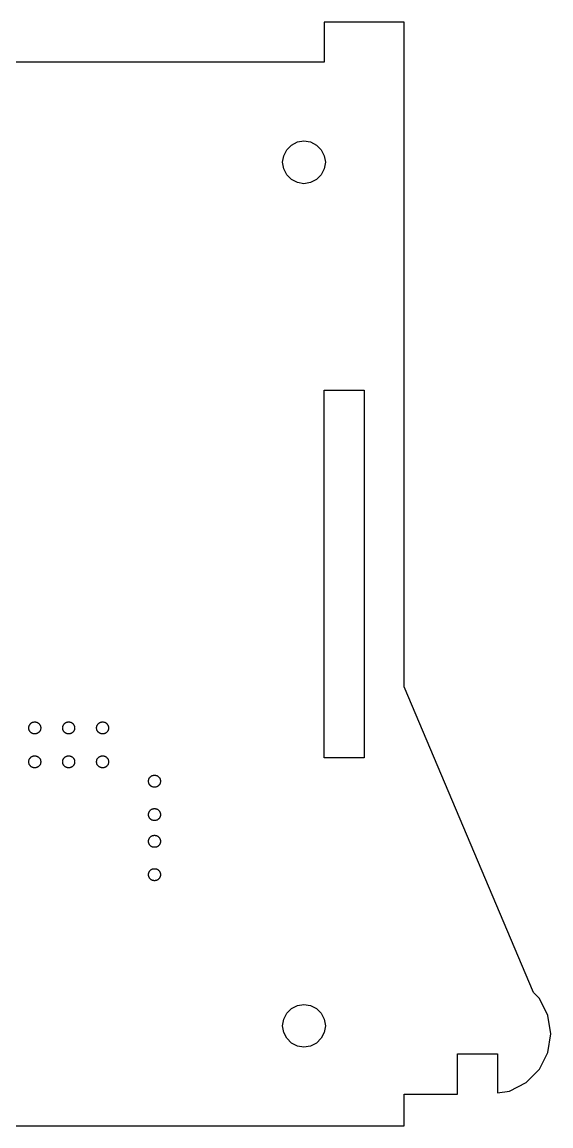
# Model space of a CAD drawing. Header units: metres. Extents: x 0 to 786, y 0 to 155.
# Drawn here: x 357.9 to 397.5, y 0 to 82.6 of the extents above; entities that cross this region are included whole.
import ezdxf

# ---------------------------------------------------------------- set-up
doc = ezdxf.new("R2010")
doc.units = ezdxf.units.M

msp = doc.modelspace()

# ---------------------------------------------------------------- linework, layer by layer
for p, q in [((386.48, 82.6465), (380.48, 82.6465)), ((380.48, 82.6465), (380.48, 79.6465)), ((386.48, 32.8872), (386.48, 82.6465)), ((380.48, 79.6465), (303.61, 79.6465)), ((378.04, 73.4409), (378.486, 73.6682)), ((378.486, 73.6682), (378.98, 73.7465)), ((378.98, 73.7465), (379.474, 73.6682)), ((379.474, 73.6682), (379.92, 73.4409)), ((377.458, 72.6409), (377.686, 73.087)), ((377.686, 73.087), (378.04, 73.4409)), ((379.92, 73.4409), (380.274, 73.087)), ((380.274, 73.087), (380.502, 72.6409)), ((377.38, 72.1465), (377.458, 72.6409)), ((377.458, 71.6521), (377.38, 72.1465)), ((380.502, 72.6409), (380.58, 72.1465)), ((380.58, 72.1465), (380.502, 71.6521)), ((377.686, 71.206), (377.458, 71.6521)), ((378.04, 70.8521), (377.686, 71.206)), ((380.274, 71.206), (379.92, 70.8521)), ((380.502, 71.6521), (380.274, 71.206)), ((378.486, 70.6248), (378.04, 70.8521)), ((378.98, 70.5465), (378.486, 70.6248)), ((379.474, 70.6248), (378.98, 70.5465)), ((379.92, 70.8521), (379.474, 70.6248)), ((380.48, 27.5488), (380.48, 55.0977)), ((380.48, 55.0977), (383.48, 55.0977)), ((383.48, 55.0977), (383.48, 27.5488)), ((396.171, 9.9822), (386.48, 32.8872)), ((358.36, 29.8), (358.361, 29.8282)), ((358.361, 29.7717), (358.36, 29.8)), ((358.361, 29.8282), (358.364, 29.8564)), ((358.364, 29.7436), (358.361, 29.7717)), ((358.364, 29.8564), (358.368, 29.8843)), ((358.368, 29.8843), (358.374, 29.9119)), ((358.374, 29.9119), (358.382, 29.9391)), ((358.382, 29.9391), (358.392, 29.9657)), ((358.392, 29.9657), (358.403, 29.9916)), ((358.403, 29.9916), (358.416, 30.0168)), ((358.416, 30.0168), (358.43, 30.0411)), ((358.43, 30.0411), (358.446, 30.0645)), ((358.446, 30.0645), (358.463, 30.0868)), ((358.463, 30.0868), (358.482, 30.108)), ((358.482, 30.108), (358.502, 30.128)), ((358.502, 30.128), (358.523, 30.1467)), ((358.523, 30.1467), (358.546, 30.164)), ((358.546, 30.164), (358.569, 30.1799)), ((358.569, 30.1799), (358.593, 30.1943)), ((358.593, 30.1943), (358.618, 30.2072)), ((358.618, 30.2072), (358.644, 30.2184)), ((358.644, 30.2184), (358.671, 30.228)), ((358.671, 30.228), (358.698, 30.2359)), ((358.698, 30.2359), (358.726, 30.242)), ((358.726, 30.242), (358.754, 30.2464)), ((358.754, 30.2464), (358.782, 30.2491)), ((358.782, 30.2491), (358.81, 30.25)), ((358.81, 30.25), (358.838, 30.2491)), ((358.838, 30.2491), (358.866, 30.2464)), ((358.866, 30.2464), (358.894, 30.242)), ((358.894, 30.242), (358.922, 30.2359)), ((358.922, 30.2359), (358.949, 30.228)), ((358.949, 30.228), (358.976, 30.2184)), ((358.976, 30.2184), (359.002, 30.2072)), ((359.002, 30.2072), (359.027, 30.1943)), ((359.027, 30.1943), (359.051, 30.1799)), ((359.051, 30.1799), (359.075, 30.164)), ((359.075, 30.164), (359.097, 30.1467)), ((359.097, 30.1467), (359.118, 30.128)), ((359.118, 30.128), (359.138, 30.108)), ((359.138, 30.108), (359.157, 30.0868)), ((359.157, 30.0868), (359.174, 30.0645)), ((359.174, 30.0645), (359.19, 30.0411)), ((359.19, 30.0411), (359.204, 30.0168)), ((359.204, 30.0168), (359.217, 29.9916)), ((359.217, 29.9916), (359.228, 29.9657)), ((359.228, 29.9657), (359.238, 29.9391)), ((359.238, 29.9391), (359.246, 29.9119)), ((359.246, 29.9119), (359.252, 29.8843)), ((359.252, 29.8843), (359.256, 29.8564)), ((359.256, 29.8564), (359.259, 29.8282)), ((359.259, 29.7717), (359.256, 29.7436)), ((359.259, 29.8282), (359.26, 29.8)), ((359.26, 29.8), (359.259, 29.7717)), ((360.9, 29.8), (360.901, 29.8282)), ((360.901, 29.7717), (360.9, 29.8)), ((360.901, 29.8282), (360.904, 29.8564)), ((360.904, 29.7436), (360.901, 29.7717)), ((360.904, 29.8564), (360.908, 29.8843)), ((360.908, 29.8843), (360.914, 29.9119)), ((360.914, 29.9119), (360.922, 29.9391)), ((360.922, 29.9391), (360.932, 29.9657)), ((360.932, 29.9657), (360.943, 29.9916)), ((360.943, 29.9916), (360.956, 30.0168)), ((360.956, 30.0168), (360.97, 30.0411)), ((360.97, 30.0411), (360.986, 30.0645)), ((360.986, 30.0645), (361.003, 30.0868)), ((361.003, 30.0868), (361.022, 30.108)), ((361.022, 30.108), (361.042, 30.128)), ((361.042, 30.128), (361.063, 30.1467)), ((361.063, 30.1467), (361.085, 30.164)), ((361.085, 30.164), (361.109, 30.1799)), ((361.109, 30.1799), (361.133, 30.1943)), ((361.133, 30.1943), (361.158, 30.2072)), ((361.158, 30.2072), (361.184, 30.2184)), ((361.184, 30.2184), (361.211, 30.228)), ((361.211, 30.228), (361.238, 30.2359)), ((361.238, 30.2359), (361.266, 30.242)), ((361.266, 30.242), (361.294, 30.2464)), ((361.294, 30.2464), (361.322, 30.2491)), ((361.322, 30.2491), (361.35, 30.25)), ((361.35, 30.25), (361.378, 30.2491)), ((361.378, 30.2491), (361.406, 30.2464)), ((361.406, 30.2464), (361.434, 30.242)), ((361.434, 30.242), (361.462, 30.2359)), ((361.462, 30.2359), (361.489, 30.228)), ((361.489, 30.228), (361.516, 30.2184)), ((361.516, 30.2184), (361.542, 30.2072)), ((361.542, 30.2072), (361.567, 30.1943)), ((361.567, 30.1943), (361.591, 30.1799)), ((361.591, 30.1799), (361.615, 30.164)), ((361.615, 30.164), (361.637, 30.1467)), ((361.637, 30.1467), (361.658, 30.128)), ((361.658, 30.128), (361.678, 30.108)), ((361.678, 30.108), (361.697, 30.0868)), ((361.697, 30.0868), (361.714, 30.0645)), ((361.714, 30.0645), (361.73, 30.0411)), ((361.73, 30.0411), (361.744, 30.0168)), ((361.744, 30.0168), (361.757, 29.9916)), ((361.757, 29.9916), (361.768, 29.9657)), ((361.768, 29.9657), (361.778, 29.9391)), ((361.778, 29.9391), (361.786, 29.9119)), ((361.786, 29.9119), (361.792, 29.8843)), ((361.792, 29.8843), (361.796, 29.8564)), ((361.796, 29.8564), (361.799, 29.8282)), ((361.799, 29.7717), (361.796, 29.7436)), ((361.799, 29.8282), (361.8, 29.8)), ((361.8, 29.8), (361.799, 29.7717)), ((363.44, 29.8), (363.441, 29.8282)), ((363.441, 29.7717), (363.44, 29.8)), ((363.441, 29.8282), (363.444, 29.8564)), ((363.444, 29.7436), (363.441, 29.7717)), ((363.444, 29.8564), (363.448, 29.8843)), ((363.448, 29.8843), (363.454, 29.9119)), ((363.454, 29.9119), (363.462, 29.9391)), ((363.462, 29.9391), (363.472, 29.9657)), ((363.472, 29.9657), (363.483, 29.9916)), ((363.483, 29.9916), (363.496, 30.0168)), ((363.496, 30.0168), (363.51, 30.0411)), ((363.51, 30.0411), (363.526, 30.0645)), ((363.526, 30.0645), (363.543, 30.0868)), ((363.543, 30.0868), (363.562, 30.108)), ((363.562, 30.108), (363.582, 30.128)), ((363.582, 30.128), (363.603, 30.1467)), ((363.603, 30.1467), (363.626, 30.164)), ((363.626, 30.164), (363.649, 30.1799)), ((363.649, 30.1799), (363.673, 30.1943)), ((363.673, 30.1943), (363.698, 30.2072)), ((363.698, 30.2072), (363.724, 30.2184)), ((363.724, 30.2184), (363.751, 30.228)), ((363.751, 30.228), (363.778, 30.2359)), ((363.778, 30.2359), (363.806, 30.242)), ((363.806, 30.242), (363.834, 30.2464)), ((363.834, 30.2464), (363.862, 30.2491)), ((363.862, 30.2491), (363.89, 30.25)), ((363.89, 30.25), (363.918, 30.2491)), ((363.918, 30.2491), (363.946, 30.2464)), ((363.946, 30.2464), (363.974, 30.242)), ((363.974, 30.242), (364.002, 30.2359)), ((364.002, 30.2359), (364.029, 30.228)), ((364.029, 30.228), (364.056, 30.2184)), ((364.056, 30.2184), (364.082, 30.2072)), ((364.082, 30.2072), (364.107, 30.1943)), ((364.107, 30.1943), (364.131, 30.1799)), ((364.131, 30.1799), (364.155, 30.164)), ((364.155, 30.164), (364.177, 30.1467)), ((364.177, 30.1467), (364.198, 30.128)), ((364.198, 30.128), (364.218, 30.108)), ((364.218, 30.108), (364.237, 30.0868)), ((364.237, 30.0868), (364.254, 30.0645)), ((364.254, 30.0645), (364.27, 30.0411)), ((364.27, 30.0411), (364.284, 30.0168)), ((364.284, 30.0168), (364.297, 29.9916)), ((364.297, 29.9916), (364.308, 29.9657)), ((364.308, 29.9657), (364.318, 29.9391)), ((364.318, 29.9391), (364.326, 29.9119)), ((364.326, 29.9119), (364.332, 29.8843)), ((364.332, 29.8843), (364.336, 29.8564)), ((364.336, 29.8564), (364.339, 29.8282)), ((364.339, 29.7717), (364.336, 29.7436)), ((364.339, 29.8282), (364.34, 29.8)), ((364.34, 29.8), (364.339, 29.7717)), ((358.368, 29.7157), (358.364, 29.7436)), ((358.374, 29.6881), (358.368, 29.7157)), ((358.382, 29.6609), (358.374, 29.6881)), ((358.392, 29.6343), (358.382, 29.6609)), ((358.403, 29.6084), (358.392, 29.6343)), ((358.416, 29.5832), (358.403, 29.6084)), ((358.43, 29.5589), (358.416, 29.5832)), ((358.446, 29.5355), (358.43, 29.5589)), ((358.463, 29.5132), (358.446, 29.5355)), ((358.482, 29.4919), (358.463, 29.5132)), ((358.502, 29.472), (358.482, 29.4919)), ((358.523, 29.4533), (358.502, 29.472)), ((358.546, 29.4359), (358.523, 29.4533)), ((358.569, 29.42), (358.546, 29.4359)), ((358.593, 29.4057), (358.569, 29.42)), ((358.618, 29.3928), (358.593, 29.4057)), ((358.644, 29.3816), (358.618, 29.3928)), ((358.671, 29.372), (358.644, 29.3816)), ((358.698, 29.3641), (358.671, 29.372)), ((358.726, 29.358), (358.698, 29.3641)), ((358.754, 29.3535), (358.726, 29.358)), ((358.782, 29.3509), (358.754, 29.3535)), ((358.81, 29.35), (358.782, 29.3509)), ((358.838, 29.3509), (358.81, 29.35)), ((358.866, 29.3535), (358.838, 29.3509)), ((358.894, 29.358), (358.866, 29.3535)), ((358.922, 29.3641), (358.894, 29.358)), ((358.949, 29.372), (358.922, 29.3641)), ((358.976, 29.3816), (358.949, 29.372)), ((359.002, 29.3928), (358.976, 29.3816)), ((359.027, 29.4057), (359.002, 29.3928)), ((359.051, 29.42), (359.027, 29.4057)), ((359.075, 29.4359), (359.051, 29.42)), ((359.097, 29.4533), (359.075, 29.4359)), ((359.118, 29.472), (359.097, 29.4533)), ((359.138, 29.4919), (359.118, 29.472)), ((359.157, 29.5132), (359.138, 29.4919)), ((359.174, 29.5355), (359.157, 29.5132)), ((359.19, 29.5589), (359.174, 29.5355)), ((359.204, 29.5832), (359.19, 29.5589)), ((359.217, 29.6084), (359.204, 29.5832)), ((359.228, 29.6343), (359.217, 29.6084)), ((359.238, 29.6609), (359.228, 29.6343)), ((359.246, 29.6881), (359.238, 29.6609)), ((359.252, 29.7157), (359.246, 29.6881)), ((359.256, 29.7436), (359.252, 29.7157)), ((360.908, 29.7157), (360.904, 29.7436)), ((360.914, 29.6881), (360.908, 29.7157)), ((360.922, 29.6609), (360.914, 29.6881)), ((360.932, 29.6343), (360.922, 29.6609)), ((360.943, 29.6084), (360.932, 29.6343)), ((360.956, 29.5832), (360.943, 29.6084)), ((360.97, 29.5589), (360.956, 29.5832)), ((360.986, 29.5355), (360.97, 29.5589)), ((361.003, 29.5132), (360.986, 29.5355)), ((361.022, 29.4919), (361.003, 29.5132)), ((361.042, 29.472), (361.022, 29.4919)), ((361.063, 29.4533), (361.042, 29.472)), ((361.085, 29.4359), (361.063, 29.4533)), ((361.109, 29.42), (361.085, 29.4359)), ((361.133, 29.4057), (361.109, 29.42)), ((361.158, 29.3928), (361.133, 29.4057)), ((361.184, 29.3816), (361.158, 29.3928)), ((361.211, 29.372), (361.184, 29.3816)), ((361.238, 29.3641), (361.211, 29.372)), ((361.266, 29.358), (361.238, 29.3641)), ((361.294, 29.3535), (361.266, 29.358)), ((361.322, 29.3509), (361.294, 29.3535)), ((361.35, 29.35), (361.322, 29.3509)), ((361.378, 29.3509), (361.35, 29.35)), ((361.406, 29.3535), (361.378, 29.3509)), ((361.434, 29.358), (361.406, 29.3535)), ((361.462, 29.3641), (361.434, 29.358)), ((361.489, 29.372), (361.462, 29.3641)), ((361.516, 29.3816), (361.489, 29.372)), ((361.542, 29.3928), (361.516, 29.3816)), ((361.567, 29.4057), (361.542, 29.3928)), ((361.591, 29.42), (361.567, 29.4057)), ((361.615, 29.4359), (361.591, 29.42)), ((361.637, 29.4533), (361.615, 29.4359)), ((361.658, 29.472), (361.637, 29.4533)), ((361.678, 29.4919), (361.658, 29.472)), ((361.697, 29.5132), (361.678, 29.4919)), ((361.714, 29.5355), (361.697, 29.5132)), ((361.73, 29.5589), (361.714, 29.5355)), ((361.744, 29.5832), (361.73, 29.5589)), ((361.757, 29.6084), (361.744, 29.5832)), ((361.768, 29.6343), (361.757, 29.6084)), ((361.778, 29.6609), (361.768, 29.6343)), ((361.786, 29.6881), (361.778, 29.6609)), ((361.792, 29.7157), (361.786, 29.6881)), ((361.796, 29.7436), (361.792, 29.7157)), ((363.448, 29.7157), (363.444, 29.7436)), ((363.454, 29.6881), (363.448, 29.7157)), ((363.462, 29.6609), (363.454, 29.6881)), ((363.472, 29.6343), (363.462, 29.6609)), ((363.483, 29.6084), (363.472, 29.6343)), ((363.496, 29.5832), (363.483, 29.6084)), ((363.51, 29.5589), (363.496, 29.5832)), ((363.526, 29.5355), (363.51, 29.5589)), ((363.543, 29.5132), (363.526, 29.5355)), ((363.562, 29.4919), (363.543, 29.5132)), ((363.582, 29.472), (363.562, 29.4919)), ((363.603, 29.4533), (363.582, 29.472)), ((363.626, 29.4359), (363.603, 29.4533)), ((363.649, 29.42), (363.626, 29.4359)), ((363.673, 29.4057), (363.649, 29.42)), ((363.698, 29.3928), (363.673, 29.4057)), ((363.724, 29.3816), (363.698, 29.3928)), ((363.751, 29.372), (363.724, 29.3816)), ((363.778, 29.3641), (363.751, 29.372)), ((363.806, 29.358), (363.778, 29.3641)), ((363.834, 29.3535), (363.806, 29.358)), ((363.862, 29.3509), (363.834, 29.3535)), ((363.89, 29.35), (363.862, 29.3509)), ((363.918, 29.3509), (363.89, 29.35)), ((363.946, 29.3535), (363.918, 29.3509)), ((363.974, 29.358), (363.946, 29.3535)), ((364.002, 29.3641), (363.974, 29.358)), ((364.029, 29.372), (364.002, 29.3641)), ((364.056, 29.3816), (364.029, 29.372)), ((364.082, 29.3928), (364.056, 29.3816)), ((364.107, 29.4057), (364.082, 29.3928)), ((364.131, 29.42), (364.107, 29.4057)), ((364.155, 29.4359), (364.131, 29.42)), ((364.177, 29.4533), (364.155, 29.4359)), ((364.198, 29.472), (364.177, 29.4533)), ((364.218, 29.4919), (364.198, 29.472)), ((364.237, 29.5132), (364.218, 29.4919)), ((364.254, 29.5355), (364.237, 29.5132)), ((364.27, 29.5589), (364.254, 29.5355)), ((364.284, 29.5832), (364.27, 29.5589)), ((364.297, 29.6084), (364.284, 29.5832)), ((364.308, 29.6343), (364.297, 29.6084)), ((364.318, 29.6609), (364.308, 29.6343)), ((364.326, 29.6881), (364.318, 29.6609)), ((364.332, 29.7157), (364.326, 29.6881)), ((364.336, 29.7436), (364.332, 29.7157)), ((358.36, 27.26), (358.361, 27.2883)), ((358.361, 27.2883), (358.364, 27.3164)), ((358.364, 27.3164), (358.368, 27.3443)), ((358.368, 27.3443), (358.374, 27.3719)), ((358.374, 27.3719), (358.382, 27.399)), ((358.382, 27.399), (358.392, 27.4256)), ((358.392, 27.4256), (358.403, 27.4516)), ((358.403, 27.4516), (358.416, 27.4768)), ((358.416, 27.4768), (358.43, 27.5011)), ((358.43, 27.5011), (358.446, 27.5245)), ((358.446, 27.5245), (358.463, 27.5468)), ((358.463, 27.5468), (358.482, 27.568)), ((358.482, 27.568), (358.502, 27.588)), ((358.502, 27.588), (358.523, 27.6067)), ((358.523, 27.6067), (358.546, 27.6241)), ((358.546, 27.6241), (358.569, 27.6399)), ((358.569, 27.6399), (358.593, 27.6543)), ((358.593, 27.6543), (358.618, 27.6672)), ((358.618, 27.6672), (358.644, 27.6784)), ((358.644, 27.6784), (358.671, 27.688)), ((358.671, 27.688), (358.698, 27.6959)), ((358.698, 27.6959), (358.726, 27.702)), ((358.726, 27.702), (358.754, 27.7065)), ((358.754, 27.7065), (358.782, 27.7091)), ((358.782, 27.7091), (358.81, 27.71)), ((358.81, 27.71), (358.838, 27.7091)), ((358.838, 27.7091), (358.866, 27.7065)), ((358.866, 27.7065), (358.894, 27.702)), ((358.894, 27.702), (358.922, 27.6959)), ((358.922, 27.6959), (358.949, 27.688)), ((358.949, 27.688), (358.976, 27.6784)), ((358.976, 27.6784), (359.002, 27.6672)), ((359.002, 27.6672), (359.027, 27.6543)), ((359.027, 27.6543), (359.051, 27.6399)), ((359.051, 27.6399), (359.075, 27.6241)), ((359.075, 27.6241), (359.097, 27.6067)), ((359.097, 27.6067), (359.118, 27.588)), ((359.118, 27.588), (359.138, 27.568)), ((359.138, 27.568), (359.157, 27.5468)), ((359.157, 27.5468), (359.174, 27.5245)), ((359.174, 27.5245), (359.19, 27.5011)), ((359.19, 27.5011), (359.204, 27.4768)), ((359.204, 27.4768), (359.217, 27.4516)), ((359.217, 27.4516), (359.228, 27.4256)), ((359.228, 27.4256), (359.238, 27.399)), ((359.238, 27.399), (359.246, 27.3719)), ((359.246, 27.3719), (359.252, 27.3443)), ((359.252, 27.3443), (359.256, 27.3164)), ((359.256, 27.3164), (359.259, 27.2883)), ((359.259, 27.2883), (359.26, 27.26)), ((360.9, 27.26), (360.901, 27.2883)), ((360.901, 27.2883), (360.904, 27.3164)), ((360.904, 27.3164), (360.908, 27.3443)), ((360.908, 27.3443), (360.914, 27.3719)), ((360.914, 27.3719), (360.922, 27.399)), ((360.922, 27.399), (360.932, 27.4256)), ((360.932, 27.4256), (360.943, 27.4516)), ((360.943, 27.4516), (360.956, 27.4768)), ((360.956, 27.4768), (360.97, 27.5011)), ((360.97, 27.5011), (360.986, 27.5245)), ((360.986, 27.5245), (361.003, 27.5468)), ((361.003, 27.5468), (361.022, 27.568)), ((361.022, 27.568), (361.042, 27.588)), ((361.042, 27.588), (361.063, 27.6067)), ((361.063, 27.6067), (361.085, 27.6241)), ((361.085, 27.6241), (361.109, 27.6399)), ((361.109, 27.6399), (361.133, 27.6543)), ((361.133, 27.6543), (361.158, 27.6672)), ((361.158, 27.6672), (361.184, 27.6784)), ((361.184, 27.6784), (361.211, 27.688)), ((361.211, 27.688), (361.238, 27.6959)), ((361.238, 27.6959), (361.266, 27.702)), ((361.266, 27.702), (361.294, 27.7065)), ((361.294, 27.7065), (361.322, 27.7091)), ((361.322, 27.7091), (361.35, 27.71)), ((361.35, 27.71), (361.378, 27.7091)), ((361.378, 27.7091), (361.406, 27.7065)), ((361.406, 27.7065), (361.434, 27.702)), ((361.434, 27.702), (361.462, 27.6959)), ((361.462, 27.6959), (361.489, 27.688)), ((361.489, 27.688), (361.516, 27.6784)), ((361.516, 27.6784), (361.542, 27.6672)), ((361.542, 27.6672), (361.567, 27.6543)), ((361.567, 27.6543), (361.591, 27.6399)), ((361.591, 27.6399), (361.615, 27.6241)), ((361.615, 27.6241), (361.637, 27.6067)), ((361.637, 27.6067), (361.658, 27.588)), ((361.658, 27.588), (361.678, 27.568)), ((361.678, 27.568), (361.697, 27.5468)), ((361.697, 27.5468), (361.714, 27.5245)), ((361.714, 27.5245), (361.73, 27.5011)), ((361.73, 27.5011), (361.744, 27.4768)), ((361.744, 27.4768), (361.757, 27.4516)), ((361.757, 27.4516), (361.768, 27.4256)), ((361.768, 27.4256), (361.778, 27.399)), ((361.778, 27.399), (361.786, 27.3719)), ((361.786, 27.3719), (361.792, 27.3443)), ((361.792, 27.3443), (361.796, 27.3164)), ((361.796, 27.3164), (361.799, 27.2883)), ((361.799, 27.2883), (361.8, 27.26)), ((363.44, 27.26), (363.441, 27.2883)), ((363.441, 27.2883), (363.444, 27.3164)), ((363.444, 27.3164), (363.448, 27.3443)), ((363.448, 27.3443), (363.454, 27.3719)), ((363.454, 27.3719), (363.462, 27.399)), ((363.462, 27.399), (363.472, 27.4256)), ((363.472, 27.4256), (363.483, 27.4516)), ((363.483, 27.4516), (363.496, 27.4768)), ((363.496, 27.4768), (363.51, 27.5011)), ((363.51, 27.5011), (363.526, 27.5245)), ((363.526, 27.5245), (363.543, 27.5468)), ((363.543, 27.5468), (363.562, 27.568)), ((363.562, 27.568), (363.582, 27.588)), ((363.582, 27.588), (363.603, 27.6067)), ((363.603, 27.6067), (363.626, 27.6241)), ((363.626, 27.6241), (363.649, 27.6399)), ((363.649, 27.6399), (363.673, 27.6543)), ((363.673, 27.6543), (363.698, 27.6672)), ((363.698, 27.6672), (363.724, 27.6784)), ((363.724, 27.6784), (363.751, 27.688)), ((363.751, 27.688), (363.778, 27.6959)), ((363.778, 27.6959), (363.806, 27.702)), ((363.806, 27.702), (363.834, 27.7065)), ((363.834, 27.7065), (363.862, 27.7091)), ((363.862, 27.7091), (363.89, 27.71)), ((363.89, 27.71), (363.918, 27.7091)), ((363.918, 27.7091), (363.946, 27.7065)), ((363.946, 27.7065), (363.974, 27.702)), ((363.974, 27.702), (364.002, 27.6959)), ((364.002, 27.6959), (364.029, 27.688)), ((364.029, 27.688), (364.056, 27.6784)), ((364.056, 27.6784), (364.082, 27.6672)), ((364.082, 27.6672), (364.107, 27.6543)), ((364.107, 27.6543), (364.131, 27.6399)), ((364.131, 27.6399), (364.155, 27.6241)), ((364.155, 27.6241), (364.177, 27.6067)), ((364.177, 27.6067), (364.198, 27.588)), ((364.198, 27.588), (364.218, 27.568)), ((364.218, 27.568), (364.237, 27.5468)), ((364.237, 27.5468), (364.254, 27.5245)), ((364.254, 27.5245), (364.27, 27.5011)), ((364.27, 27.5011), (364.284, 27.4768)), ((364.284, 27.4768), (364.297, 27.4516)), ((364.297, 27.4516), (364.308, 27.4256)), ((364.308, 27.4256), (364.318, 27.399)), ((364.318, 27.399), (364.326, 27.3719)), ((364.326, 27.3719), (364.332, 27.3443)), ((364.332, 27.3443), (364.336, 27.3164)), ((364.336, 27.3164), (364.339, 27.2883)), ((364.339, 27.2883), (364.34, 27.26)), ((383.48, 27.5488), (380.48, 27.5488)), ((358.361, 27.2317), (358.36, 27.26)), ((358.364, 27.2036), (358.361, 27.2317)), ((358.368, 27.1757), (358.364, 27.2036)), ((358.374, 27.1481), (358.368, 27.1757)), ((358.382, 27.1209), (358.374, 27.1481)), ((358.392, 27.0943), (358.382, 27.1209)), ((358.403, 27.0684), (358.392, 27.0943)), ((358.416, 27.0432), (358.403, 27.0684)), ((358.43, 27.0189), (358.416, 27.0432)), ((358.446, 26.9955), (358.43, 27.0189)), ((358.463, 26.9731), (358.446, 26.9955)), ((358.482, 26.952), (358.463, 26.9731)), ((358.502, 26.932), (358.482, 26.952)), ((358.523, 26.9133), (358.502, 26.932)), ((358.546, 26.8959), (358.523, 26.9133)), ((358.569, 26.8801), (358.546, 26.8959)), ((358.593, 26.8657), (358.569, 26.8801)), ((358.618, 26.8528), (358.593, 26.8657)), ((358.644, 26.8416), (358.618, 26.8528)), ((358.671, 26.832), (358.644, 26.8416)), ((358.698, 26.8241), (358.671, 26.832)), ((358.726, 26.818), (358.698, 26.8241)), ((358.754, 26.8135), (358.726, 26.818)), ((358.782, 26.8109), (358.754, 26.8135)), ((358.81, 26.81), (358.782, 26.8109)), ((358.838, 26.8109), (358.81, 26.81)), ((358.866, 26.8135), (358.838, 26.8109)), ((358.894, 26.818), (358.866, 26.8135)), ((358.922, 26.8241), (358.894, 26.818)), ((358.949, 26.832), (358.922, 26.8241)), ((358.976, 26.8416), (358.949, 26.832)), ((359.002, 26.8528), (358.976, 26.8416)), ((359.027, 26.8657), (359.002, 26.8528)), ((359.051, 26.8801), (359.027, 26.8657)), ((359.075, 26.8959), (359.051, 26.8801)), ((359.097, 26.9133), (359.075, 26.8959)), ((359.118, 26.932), (359.097, 26.9133)), ((359.138, 26.952), (359.118, 26.932)), ((359.157, 26.9731), (359.138, 26.952)), ((359.174, 26.9955), (359.157, 26.9731)), ((359.19, 27.0189), (359.174, 26.9955)), ((359.204, 27.0432), (359.19, 27.0189)), ((359.217, 27.0684), (359.204, 27.0432)), ((359.228, 27.0943), (359.217, 27.0684)), ((359.238, 27.1209), (359.228, 27.0943)), ((359.246, 27.1481), (359.238, 27.1209)), ((359.252, 27.1757), (359.246, 27.1481)), ((359.256, 27.2036), (359.252, 27.1757)), ((359.259, 27.2317), (359.256, 27.2036)), ((359.26, 27.26), (359.259, 27.2317)), ((360.901, 27.2317), (360.9, 27.26)), ((360.904, 27.2036), (360.901, 27.2317)), ((360.908, 27.1757), (360.904, 27.2036)), ((360.914, 27.1481), (360.908, 27.1757)), ((360.922, 27.1209), (360.914, 27.1481)), ((360.932, 27.0943), (360.922, 27.1209)), ((360.943, 27.0684), (360.932, 27.0943)), ((360.956, 27.0432), (360.943, 27.0684)), ((360.97, 27.0189), (360.956, 27.0432)), ((360.986, 26.9955), (360.97, 27.0189)), ((361.003, 26.9731), (360.986, 26.9955)), ((361.022, 26.952), (361.003, 26.9731)), ((361.042, 26.932), (361.022, 26.952)), ((361.063, 26.9133), (361.042, 26.932)), ((361.085, 26.8959), (361.063, 26.9133)), ((361.109, 26.8801), (361.085, 26.8959)), ((361.133, 26.8657), (361.109, 26.8801)), ((361.158, 26.8528), (361.133, 26.8657)), ((361.184, 26.8416), (361.158, 26.8528)), ((361.211, 26.832), (361.184, 26.8416)), ((361.238, 26.8241), (361.211, 26.832)), ((361.266, 26.818), (361.238, 26.8241)), ((361.294, 26.8135), (361.266, 26.818)), ((361.322, 26.8109), (361.294, 26.8135)), ((361.35, 26.81), (361.322, 26.8109)), ((361.378, 26.8109), (361.35, 26.81)), ((361.406, 26.8135), (361.378, 26.8109)), ((361.434, 26.818), (361.406, 26.8135)), ((361.462, 26.8241), (361.434, 26.818)), ((361.489, 26.832), (361.462, 26.8241)), ((361.516, 26.8416), (361.489, 26.832)), ((361.542, 26.8528), (361.516, 26.8416)), ((361.567, 26.8657), (361.542, 26.8528)), ((361.591, 26.8801), (361.567, 26.8657)), ((361.615, 26.8959), (361.591, 26.8801)), ((361.637, 26.9133), (361.615, 26.8959)), ((361.658, 26.932), (361.637, 26.9133)), ((361.678, 26.952), (361.658, 26.932)), ((361.697, 26.9731), (361.678, 26.952)), ((361.714, 26.9955), (361.697, 26.9731)), ((361.73, 27.0189), (361.714, 26.9955)), ((361.744, 27.0432), (361.73, 27.0189)), ((361.757, 27.0684), (361.744, 27.0432)), ((361.768, 27.0943), (361.757, 27.0684)), ((361.778, 27.1209), (361.768, 27.0943)), ((361.786, 27.1481), (361.778, 27.1209)), ((361.792, 27.1757), (361.786, 27.1481)), ((361.796, 27.2036), (361.792, 27.1757)), ((361.799, 27.2317), (361.796, 27.2036)), ((361.8, 27.26), (361.799, 27.2317)), ((363.441, 27.2317), (363.44, 27.26)), ((363.444, 27.2036), (363.441, 27.2317)), ((363.448, 27.1757), (363.444, 27.2036)), ((363.454, 27.1481), (363.448, 27.1757)), ((363.462, 27.1209), (363.454, 27.1481)), ((363.472, 27.0943), (363.462, 27.1209)), ((363.483, 27.0684), (363.472, 27.0943)), ((363.496, 27.0432), (363.483, 27.0684)), ((363.51, 27.0189), (363.496, 27.0432)), ((363.526, 26.9955), (363.51, 27.0189)), ((363.543, 26.9731), (363.526, 26.9955)), ((363.562, 26.952), (363.543, 26.9731)), ((363.582, 26.932), (363.562, 26.952)), ((363.603, 26.9133), (363.582, 26.932)), ((363.626, 26.8959), (363.603, 26.9133)), ((363.649, 26.8801), (363.626, 26.8959)), ((363.673, 26.8657), (363.649, 26.8801)), ((363.698, 26.8528), (363.673, 26.8657)), ((363.724, 26.8416), (363.698, 26.8528)), ((363.751, 26.832), (363.724, 26.8416)), ((363.778, 26.8241), (363.751, 26.832)), ((363.806, 26.818), (363.778, 26.8241)), ((363.834, 26.8135), (363.806, 26.818)), ((363.862, 26.8109), (363.834, 26.8135)), ((363.89, 26.81), (363.862, 26.8109)), ((363.918, 26.8109), (363.89, 26.81)), ((363.946, 26.8135), (363.918, 26.8109)), ((363.974, 26.818), (363.946, 26.8135)), ((364.002, 26.8241), (363.974, 26.818)), ((364.029, 26.832), (364.002, 26.8241)), ((364.056, 26.8416), (364.029, 26.832)), ((364.082, 26.8528), (364.056, 26.8416)), ((364.107, 26.8657), (364.082, 26.8528)), ((364.131, 26.8801), (364.107, 26.8657)), ((364.155, 26.8959), (364.131, 26.8801)), ((364.177, 26.9133), (364.155, 26.8959)), ((364.198, 26.932), (364.177, 26.9133)), ((364.218, 26.952), (364.198, 26.932)), ((364.237, 26.9731), (364.218, 26.952)), ((364.254, 26.9955), (364.237, 26.9731)), ((364.27, 27.0189), (364.254, 26.9955)), ((364.284, 27.0432), (364.27, 27.0189)), ((364.297, 27.0684), (364.284, 27.0432)), ((364.308, 27.0943), (364.297, 27.0684)), ((364.318, 27.1209), (364.308, 27.0943)), ((364.326, 27.1481), (364.318, 27.1209)), ((364.332, 27.1757), (364.326, 27.1481)), ((364.336, 27.2036), (364.332, 27.1757)), ((364.339, 27.2317), (364.336, 27.2036)), ((364.34, 27.26), (364.339, 27.2317)), ((367.33, 25.81), (367.331, 25.8382)), ((367.331, 25.7817), (367.33, 25.81)), ((367.331, 25.8382), (367.334, 25.8664)), ((367.334, 25.7536), (367.331, 25.7817)), ((367.334, 25.8664), (367.338, 25.8943)), ((367.338, 25.7257), (367.334, 25.7536)), ((367.338, 25.8943), (367.344, 25.9219)), ((367.344, 25.6981), (367.338, 25.7257)), ((367.344, 25.9219), (367.352, 25.9491)), ((367.352, 25.6709), (367.344, 25.6981)), ((367.352, 25.9491), (367.362, 25.9756)), ((367.362, 25.6443), (367.352, 25.6709)), ((367.362, 25.9756), (367.373, 26.0016)), ((367.373, 25.6184), (367.362, 25.6443)), ((367.373, 26.0016), (367.386, 26.0268)), ((367.386, 26.0268), (367.4, 26.0511)), ((367.4, 26.0511), (367.416, 26.0745)), ((367.416, 26.0745), (367.433, 26.0968)), ((367.433, 26.0968), (367.452, 26.118)), ((367.452, 26.118), (367.472, 26.138)), ((367.472, 26.138), (367.493, 26.1567)), ((367.493, 26.1567), (367.516, 26.1741)), ((367.516, 26.1741), (367.539, 26.1899)), ((367.539, 26.1899), (367.563, 26.2043)), ((367.563, 26.2043), (367.588, 26.2172)), ((367.588, 26.2172), (367.614, 26.2284)), ((367.614, 26.2284), (367.641, 26.238)), ((367.641, 26.238), (367.668, 26.2458)), ((367.668, 26.2458), (367.696, 26.252)), ((367.696, 26.252), (367.724, 26.2564)), ((367.724, 26.2564), (367.752, 26.2591)), ((367.752, 26.2591), (367.78, 26.26)), ((367.78, 26.26), (367.808, 26.2591)), ((367.808, 26.2591), (367.836, 26.2564)), ((367.836, 26.2564), (367.864, 26.252)), ((367.864, 26.252), (367.892, 26.2458)), ((367.892, 26.2458), (367.919, 26.238)), ((367.919, 26.238), (367.946, 26.2284)), ((367.946, 26.2284), (367.972, 26.2172)), ((367.972, 26.2172), (367.997, 26.2043)), ((367.997, 26.2043), (368.021, 26.1899)), ((368.021, 26.1899), (368.045, 26.1741)), ((368.045, 26.1741), (368.067, 26.1567)), ((368.067, 26.1567), (368.088, 26.138)), ((368.088, 26.138), (368.108, 26.118)), ((368.108, 26.118), (368.127, 26.0968)), ((368.127, 26.0968), (368.144, 26.0745)), ((368.144, 26.0745), (368.16, 26.0511)), ((368.16, 26.0511), (368.174, 26.0268)), ((368.174, 26.0268), (368.187, 26.0016)), ((368.187, 26.0016), (368.198, 25.9756)), ((368.198, 25.6443), (368.187, 25.6184)), ((368.198, 25.9756), (368.208, 25.9491)), ((368.208, 25.6709), (368.198, 25.6443)), ((368.208, 25.9491), (368.216, 25.9219)), ((368.216, 25.6981), (368.208, 25.6709)), ((368.216, 25.9219), (368.222, 25.8943)), ((368.222, 25.7257), (368.216, 25.6981)), ((368.222, 25.8943), (368.226, 25.8664)), ((368.226, 25.7536), (368.222, 25.7257)), ((368.226, 25.8664), (368.229, 25.8382)), ((368.229, 25.7817), (368.226, 25.7536)), ((368.229, 25.8382), (368.23, 25.81)), ((368.23, 25.81), (368.229, 25.7817)), ((367.386, 25.5932), (367.373, 25.6184)), ((367.4, 25.5689), (367.386, 25.5932)), ((367.416, 25.5455), (367.4, 25.5689)), ((367.433, 25.5231), (367.416, 25.5455)), ((367.452, 25.502), (367.433, 25.5231)), ((367.472, 25.482), (367.452, 25.502)), ((367.493, 25.4633), (367.472, 25.482)), ((367.516, 25.4459), (367.493, 25.4633)), ((367.539, 25.43), (367.516, 25.4459)), ((367.563, 25.4156), (367.539, 25.43)), ((367.588, 25.4028), (367.563, 25.4156)), ((367.614, 25.3916), (367.588, 25.4028)), ((367.641, 25.382), (367.614, 25.3916)), ((367.668, 25.3741), (367.641, 25.382)), ((367.696, 25.368), (367.668, 25.3741)), ((367.724, 25.3635), (367.696, 25.368)), ((367.752, 25.3609), (367.724, 25.3635)), ((367.78, 25.36), (367.752, 25.3609)), ((367.808, 25.3609), (367.78, 25.36)), ((367.836, 25.3635), (367.808, 25.3609)), ((367.864, 25.368), (367.836, 25.3635)), ((367.892, 25.3741), (367.864, 25.368)), ((367.919, 25.382), (367.892, 25.3741)), ((367.946, 25.3916), (367.919, 25.382)), ((367.972, 25.4028), (367.946, 25.3916)), ((367.997, 25.4156), (367.972, 25.4028)), ((368.021, 25.43), (367.997, 25.4156)), ((368.045, 25.4459), (368.021, 25.43)), ((368.067, 25.4633), (368.045, 25.4459)), ((368.088, 25.482), (368.067, 25.4633)), ((368.108, 25.502), (368.088, 25.482)), ((368.127, 25.5231), (368.108, 25.502)), ((368.144, 25.5455), (368.127, 25.5231)), ((368.16, 25.5689), (368.144, 25.5455)), ((368.174, 25.5932), (368.16, 25.5689)), ((368.187, 25.6184), (368.174, 25.5932)), ((367.33, 23.31), (367.331, 23.3382)), ((367.331, 23.2817), (367.33, 23.31)), ((367.331, 23.3382), (367.334, 23.3664)), ((367.334, 23.2536), (367.331, 23.2817)), ((367.334, 23.3664), (367.338, 23.3943)), ((367.338, 23.2257), (367.334, 23.2536)), ((367.338, 23.3943), (367.344, 23.4219)), ((367.344, 23.1981), (367.338, 23.2257)), ((367.344, 23.4219), (367.352, 23.4491)), ((367.352, 23.1709), (367.344, 23.1981)), ((367.352, 23.4491), (367.362, 23.4756)), ((367.362, 23.1443), (367.352, 23.1709)), ((367.362, 23.4756), (367.373, 23.5016)), ((367.373, 23.1184), (367.362, 23.1443)), ((367.373, 23.5016), (367.386, 23.5268)), ((367.386, 23.5268), (367.4, 23.5511)), ((367.4, 23.5511), (367.416, 23.5745)), ((367.416, 23.5745), (367.433, 23.5968)), ((367.433, 23.5968), (367.452, 23.618)), ((367.452, 23.618), (367.472, 23.638)), ((367.472, 23.638), (367.493, 23.6567)), ((367.493, 23.6567), (367.516, 23.6741)), ((367.516, 23.6741), (367.539, 23.6899)), ((367.539, 23.6899), (367.563, 23.7043)), ((367.563, 23.7043), (367.588, 23.7172)), ((367.588, 23.7172), (367.614, 23.7284)), ((367.614, 23.7284), (367.641, 23.738)), ((367.641, 23.738), (367.668, 23.7458)), ((367.668, 23.7458), (367.696, 23.752)), ((367.696, 23.752), (367.724, 23.7564)), ((367.724, 23.7564), (367.752, 23.7591)), ((367.752, 23.7591), (367.78, 23.76)), ((367.78, 23.76), (367.808, 23.7591)), ((367.808, 23.7591), (367.836, 23.7564)), ((367.836, 23.7564), (367.864, 23.752)), ((367.864, 23.752), (367.892, 23.7458)), ((367.892, 23.7458), (367.919, 23.738)), ((367.919, 23.738), (367.946, 23.7284)), ((367.946, 23.7284), (367.972, 23.7172)), ((367.972, 23.7172), (367.997, 23.7043)), ((367.997, 23.7043), (368.021, 23.6899)), ((368.021, 23.6899), (368.045, 23.6741)), ((368.045, 23.6741), (368.067, 23.6567)), ((368.067, 23.6567), (368.088, 23.638)), ((368.088, 23.638), (368.108, 23.618)), ((368.108, 23.618), (368.127, 23.5968)), ((368.127, 23.5968), (368.144, 23.5745)), ((368.144, 23.5745), (368.16, 23.5511)), ((368.16, 23.5511), (368.174, 23.5268)), ((368.174, 23.5268), (368.187, 23.5016)), ((368.187, 23.5016), (368.198, 23.4756)), ((368.198, 23.1443), (368.187, 23.1184)), ((368.198, 23.4756), (368.208, 23.4491)), ((368.208, 23.1709), (368.198, 23.1443)), ((368.208, 23.4491), (368.216, 23.4219)), ((368.216, 23.1981), (368.208, 23.1709)), ((368.216, 23.4219), (368.222, 23.3943)), ((368.222, 23.2257), (368.216, 23.1981)), ((368.222, 23.3943), (368.226, 23.3664)), ((368.226, 23.2536), (368.222, 23.2257)), ((368.226, 23.3664), (368.229, 23.3382)), ((368.229, 23.2817), (368.226, 23.2536)), ((368.229, 23.3382), (368.23, 23.31)), ((368.23, 23.31), (368.229, 23.2817)), ((367.386, 23.0932), (367.373, 23.1184)), ((367.4, 23.0689), (367.386, 23.0932)), ((367.416, 23.0455), (367.4, 23.0689)), ((367.433, 23.0231), (367.416, 23.0455)), ((367.452, 23.002), (367.433, 23.0231)), ((367.472, 22.982), (367.452, 23.002)), ((367.493, 22.9633), (367.472, 22.982)), ((367.516, 22.9459), (367.493, 22.9633)), ((367.539, 22.93), (367.516, 22.9459)), ((367.563, 22.9156), (367.539, 22.93)), ((367.588, 22.9028), (367.563, 22.9156)), ((367.614, 22.8916), (367.588, 22.9028)), ((367.641, 22.882), (367.614, 22.8916)), ((367.668, 22.8741), (367.641, 22.882)), ((367.696, 22.868), (367.668, 22.8741)), ((367.724, 22.8635), (367.696, 22.868)), ((367.752, 22.8609), (367.724, 22.8635)), ((367.78, 22.86), (367.752, 22.8609)), ((367.808, 22.8609), (367.78, 22.86)), ((367.836, 22.8635), (367.808, 22.8609)), ((367.864, 22.868), (367.836, 22.8635)), ((367.892, 22.8741), (367.864, 22.868)), ((367.919, 22.882), (367.892, 22.8741)), ((367.946, 22.8916), (367.919, 22.882)), ((367.972, 22.9028), (367.946, 22.8916)), ((367.997, 22.9156), (367.972, 22.9028)), ((368.021, 22.93), (367.997, 22.9156)), ((368.045, 22.9459), (368.021, 22.93)), ((368.067, 22.9633), (368.045, 22.9459)), ((368.088, 22.982), (368.067, 22.9633)), ((368.108, 23.002), (368.088, 22.982)), ((368.127, 23.0231), (368.108, 23.002)), ((368.144, 23.0455), (368.127, 23.0231)), ((368.16, 23.0689), (368.144, 23.0455)), ((368.174, 23.0932), (368.16, 23.0689)), ((368.187, 23.1184), (368.174, 23.0932)), ((367.362, 21.4756), (367.373, 21.5016)), ((367.373, 21.5016), (367.386, 21.5268)), ((367.386, 21.5268), (367.4, 21.5511)), ((367.4, 21.5511), (367.416, 21.5745)), ((367.416, 21.5745), (367.433, 21.5968)), ((367.433, 21.5968), (367.452, 21.618)), ((367.452, 21.618), (367.472, 21.638)), ((367.472, 21.638), (367.493, 21.6567)), ((367.493, 21.6567), (367.516, 21.6741)), ((367.516, 21.6741), (367.539, 21.6899)), ((367.539, 21.6899), (367.563, 21.7043)), ((367.563, 21.7043), (367.588, 21.7172)), ((367.588, 21.7172), (367.614, 21.7284)), ((367.614, 21.7284), (367.641, 21.738)), ((367.641, 21.738), (367.668, 21.7458)), ((367.668, 21.7458), (367.696, 21.752)), ((367.696, 21.752), (367.724, 21.7564)), ((367.724, 21.7564), (367.752, 21.7591)), ((367.752, 21.7591), (367.78, 21.76)), ((367.78, 21.76), (367.808, 21.7591)), ((367.808, 21.7591), (367.836, 21.7564)), ((367.836, 21.7564), (367.864, 21.752)), ((367.864, 21.752), (367.892, 21.7458)), ((367.892, 21.7458), (367.919, 21.738)), ((367.919, 21.738), (367.946, 21.7284)), ((367.946, 21.7284), (367.972, 21.7172)), ((367.972, 21.7172), (367.997, 21.7043)), ((367.997, 21.7043), (368.021, 21.6899)), ((368.021, 21.6899), (368.045, 21.6741)), ((368.045, 21.6741), (368.067, 21.6567)), ((368.067, 21.6567), (368.088, 21.638)), ((368.088, 21.638), (368.108, 21.618)), ((368.108, 21.618), (368.127, 21.5968)), ((368.127, 21.5968), (368.144, 21.5745)), ((368.144, 21.5745), (368.16, 21.5511)), ((368.16, 21.5511), (368.174, 21.5268)), ((368.174, 21.5268), (368.187, 21.5016)), ((368.187, 21.5016), (368.198, 21.4756)), ((367.33, 21.31), (367.331, 21.3382)), ((367.331, 21.2817), (367.33, 21.31)), ((367.331, 21.3382), (367.334, 21.3664)), ((367.334, 21.2536), (367.331, 21.2817)), ((367.334, 21.3664), (367.338, 21.3943)), ((367.338, 21.2257), (367.334, 21.2536)), ((367.338, 21.3943), (367.344, 21.4219)), ((367.344, 21.1981), (367.338, 21.2257)), ((367.344, 21.4219), (367.352, 21.4491)), ((367.352, 21.1709), (367.344, 21.1981)), ((367.352, 21.4491), (367.362, 21.4756)), ((367.362, 21.1443), (367.352, 21.1709)), ((367.373, 21.1184), (367.362, 21.1443)), ((367.386, 21.0932), (367.373, 21.1184)), ((367.4, 21.0689), (367.386, 21.0932)), ((367.416, 21.0455), (367.4, 21.0689)), ((367.433, 21.0231), (367.416, 21.0455)), ((367.452, 21.002), (367.433, 21.0231)), ((367.472, 20.982), (367.452, 21.002)), ((367.493, 20.9633), (367.472, 20.982)), ((367.516, 20.9459), (367.493, 20.9633)), ((367.539, 20.93), (367.516, 20.9459)), ((367.563, 20.9156), (367.539, 20.93)), ((367.588, 20.9028), (367.563, 20.9156)), ((367.614, 20.8916), (367.588, 20.9028)), ((367.641, 20.882), (367.614, 20.8916)), ((367.668, 20.8741), (367.641, 20.882)), ((367.696, 20.868), (367.668, 20.8741)), ((367.724, 20.8635), (367.696, 20.868)), ((367.752, 20.8609), (367.724, 20.8635)), ((367.78, 20.86), (367.752, 20.8609)), ((367.808, 20.8609), (367.78, 20.86)), ((367.836, 20.8635), (367.808, 20.8609)), ((367.864, 20.868), (367.836, 20.8635)), ((367.892, 20.8741), (367.864, 20.868)), ((367.919, 20.882), (367.892, 20.8741)), ((367.946, 20.8916), (367.919, 20.882)), ((367.972, 20.9028), (367.946, 20.8916)), ((367.997, 20.9156), (367.972, 20.9028)), ((368.021, 20.93), (367.997, 20.9156)), ((368.045, 20.9459), (368.021, 20.93)), ((368.067, 20.9633), (368.045, 20.9459)), ((368.088, 20.982), (368.067, 20.9633)), ((368.108, 21.002), (368.088, 20.982)), ((368.127, 21.0231), (368.108, 21.002)), ((368.144, 21.0455), (368.127, 21.0231)), ((368.16, 21.0689), (368.144, 21.0455)), ((368.174, 21.0932), (368.16, 21.0689)), ((368.187, 21.1184), (368.174, 21.0932)), ((368.198, 21.1443), (368.187, 21.1184)), ((368.198, 21.4756), (368.208, 21.4491)), ((368.208, 21.1709), (368.198, 21.1443)), ((368.208, 21.4491), (368.216, 21.4219)), ((368.216, 21.1981), (368.208, 21.1709)), ((368.216, 21.4219), (368.222, 21.3943)), ((368.222, 21.2257), (368.216, 21.1981)), ((368.222, 21.3943), (368.226, 21.3664)), ((368.226, 21.2536), (368.222, 21.2257)), ((368.226, 21.3664), (368.229, 21.3382)), ((368.229, 21.2817), (368.226, 21.2536)), ((368.229, 21.3382), (368.23, 21.31)), ((368.23, 21.31), (368.229, 21.2817)), ((367.373, 19.0016), (367.386, 19.0268)), ((367.386, 19.0268), (367.4, 19.0511)), ((367.4, 19.0511), (367.416, 19.0745)), ((367.416, 19.0745), (367.433, 19.0968)), ((367.433, 19.0968), (367.452, 19.118)), ((367.452, 19.118), (367.472, 19.138)), ((367.472, 19.138), (367.493, 19.1567)), ((367.493, 19.1567), (367.516, 19.1741)), ((367.516, 19.1741), (367.539, 19.1899)), ((367.539, 19.1899), (367.563, 19.2043)), ((367.563, 19.2043), (367.588, 19.2172)), ((367.588, 19.2172), (367.614, 19.2284)), ((367.614, 19.2284), (367.641, 19.238)), ((367.641, 19.238), (367.668, 19.2458)), ((367.668, 19.2458), (367.696, 19.252)), ((367.696, 19.252), (367.724, 19.2564)), ((367.724, 19.2564), (367.752, 19.2591)), ((367.752, 19.2591), (367.78, 19.26)), ((367.78, 19.26), (367.808, 19.2591)), ((367.808, 19.2591), (367.836, 19.2564)), ((367.836, 19.2564), (367.864, 19.252)), ((367.864, 19.252), (367.892, 19.2458)), ((367.892, 19.2458), (367.919, 19.238)), ((367.919, 19.238), (367.946, 19.2284)), ((367.946, 19.2284), (367.972, 19.2172)), ((367.972, 19.2172), (367.997, 19.2043)), ((367.997, 19.2043), (368.021, 19.1899)), ((368.021, 19.1899), (368.045, 19.1741)), ((368.045, 19.1741), (368.067, 19.1567)), ((368.067, 19.1567), (368.088, 19.138)), ((368.088, 19.138), (368.108, 19.118)), ((368.108, 19.118), (368.127, 19.0968)), ((368.127, 19.0968), (368.144, 19.0745)), ((368.144, 19.0745), (368.16, 19.0511)), ((368.16, 19.0511), (368.174, 19.0268)), ((368.174, 19.0268), (368.187, 19.0016)), ((367.33, 18.81), (367.331, 18.8382)), ((367.331, 18.7817), (367.33, 18.81)), ((367.331, 18.8382), (367.334, 18.8664)), ((367.334, 18.7536), (367.331, 18.7817)), ((367.334, 18.8664), (367.338, 18.8943)), ((367.338, 18.7257), (367.334, 18.7536)), ((367.338, 18.8943), (367.344, 18.9219)), ((367.344, 18.6981), (367.338, 18.7257)), ((367.344, 18.9219), (367.352, 18.9491)), ((367.352, 18.6709), (367.344, 18.6981)), ((367.352, 18.9491), (367.362, 18.9756)), ((367.362, 18.6443), (367.352, 18.6709)), ((367.362, 18.9756), (367.373, 19.0016)), ((367.373, 18.6184), (367.362, 18.6443)), ((367.386, 18.5932), (367.373, 18.6184)), ((367.4, 18.5689), (367.386, 18.5932)), ((367.416, 18.5455), (367.4, 18.5689)), ((367.433, 18.5231), (367.416, 18.5455)), ((367.452, 18.502), (367.433, 18.5231)), ((367.472, 18.482), (367.452, 18.502)), ((367.493, 18.4633), (367.472, 18.482)), ((367.516, 18.4459), (367.493, 18.4633)), ((367.539, 18.43), (367.516, 18.4459)), ((367.563, 18.4156), (367.539, 18.43)), ((367.588, 18.4028), (367.563, 18.4156)), ((367.614, 18.3916), (367.588, 18.4028)), ((367.641, 18.382), (367.614, 18.3916)), ((367.668, 18.3741), (367.641, 18.382)), ((367.696, 18.368), (367.668, 18.3741)), ((367.724, 18.3635), (367.696, 18.368)), ((367.752, 18.3609), (367.724, 18.3635)), ((367.78, 18.36), (367.752, 18.3609)), ((367.808, 18.3609), (367.78, 18.36)), ((367.836, 18.3635), (367.808, 18.3609)), ((367.864, 18.368), (367.836, 18.3635)), ((367.892, 18.3741), (367.864, 18.368)), ((367.919, 18.382), (367.892, 18.3741)), ((367.946, 18.3916), (367.919, 18.382)), ((367.972, 18.4028), (367.946, 18.3916)), ((367.997, 18.4156), (367.972, 18.4028)), ((368.021, 18.43), (367.997, 18.4156)), ((368.045, 18.4459), (368.021, 18.43)), ((368.067, 18.4633), (368.045, 18.4459)), ((368.088, 18.482), (368.067, 18.4633)), ((368.108, 18.502), (368.088, 18.482)), ((368.127, 18.5231), (368.108, 18.502)), ((368.144, 18.5455), (368.127, 18.5231)), ((368.16, 18.5689), (368.144, 18.5455)), ((368.174, 18.5932), (368.16, 18.5689)), ((368.187, 18.6184), (368.174, 18.5932)), ((368.187, 19.0016), (368.198, 18.9756)), ((368.198, 18.6443), (368.187, 18.6184)), ((368.198, 18.9756), (368.208, 18.9491)), ((368.208, 18.6709), (368.198, 18.6443)), ((368.208, 18.9491), (368.216, 18.9219)), ((368.216, 18.6981), (368.208, 18.6709)), ((368.216, 18.9219), (368.222, 18.8943)), ((368.222, 18.7257), (368.216, 18.6981)), ((368.222, 18.8943), (368.226, 18.8664)), ((368.226, 18.7536), (368.222, 18.7257)), ((368.226, 18.8664), (368.229, 18.8382)), ((368.229, 18.7817), (368.226, 18.7536)), ((368.229, 18.8382), (368.23, 18.81)), ((368.23, 18.81), (368.229, 18.7817)), ((396.621, 9.5322), (396.171, 9.9822)), ((378.486, 9.0217), (378.98, 9.1)), ((378.98, 9.1), (379.474, 9.0217)), ((397.26, 8.2778), (396.621, 9.5322)), ((377.458, 7.9944), (377.686, 8.4404)), ((377.686, 8.4404), (378.04, 8.7944)), ((378.04, 8.7944), (378.486, 9.0217)), ((379.474, 9.0217), (379.92, 8.7944)), ((379.92, 8.7944), (380.274, 8.4404)), ((380.274, 8.4404), (380.502, 7.9944)), ((397.48, 6.8872), (397.26, 8.2778)), ((377.38, 7.5), (377.458, 7.9944)), ((377.458, 7.0056), (377.38, 7.5)), ((380.502, 7.9944), (380.58, 7.5)), ((380.58, 7.5), (380.502, 7.0056)), ((377.686, 6.5595), (377.458, 7.0056)), ((380.502, 7.0056), (380.274, 6.5595)), ((397.26, 5.4966), (397.48, 6.8872)), ((378.04, 6.2056), (377.686, 6.5595)), ((378.486, 5.9783), (378.04, 6.2056)), ((378.98, 5.9), (378.486, 5.9783)), ((379.474, 5.9783), (378.98, 5.9)), ((379.92, 6.2056), (379.474, 5.9783)), ((380.274, 6.5595), (379.92, 6.2056)), ((390.48, 2.3872), (390.48, 5.3872)), ((390.48, 5.3872), (393.48, 5.3872)), ((393.48, 5.3872), (393.48, 2.4664)), ((396.621, 4.2422), (397.26, 5.4966)), ((395.625, 3.2466), (396.621, 4.2422)), ((393.48, 2.4664), (394.371, 2.6075)), ((394.371, 2.6075), (395.625, 3.2466)), ((386.48, 2.3872), (390.48, 2.3872)), ((386.48, 0), (386.48, 2.3872)), ((297.61, 0), (386.48, 0))]:
    msp.add_line(p, q)

doc.saveas('drawing.dxf')
